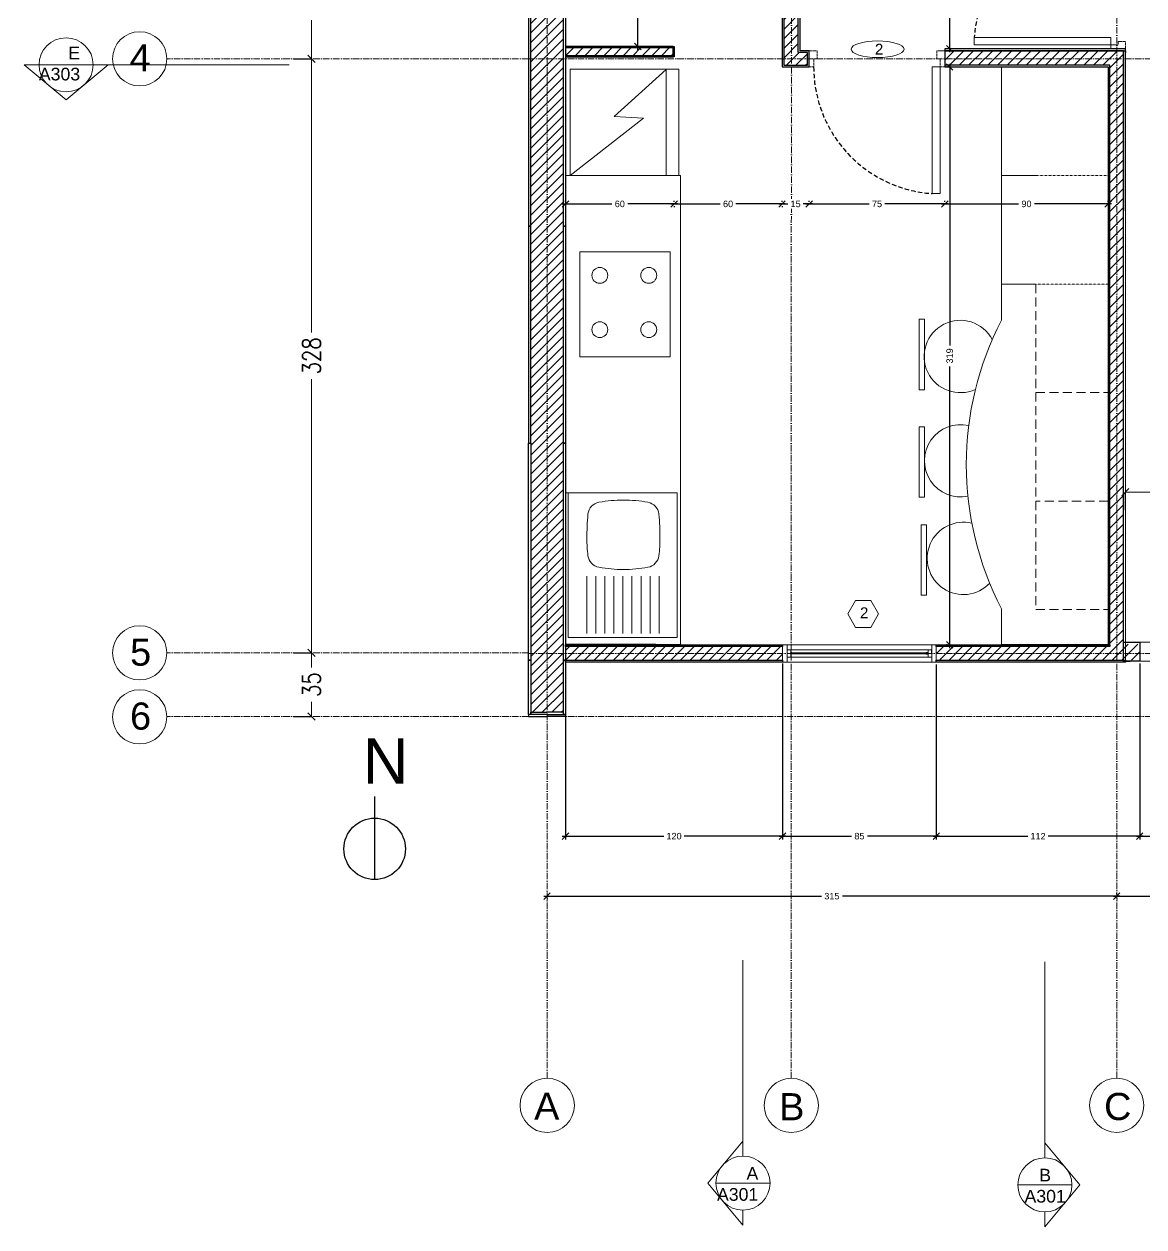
# Model space of a CAD drawing. Header units: centimetres. Extents: x -1332 to 7887, y -608 to 4152.
# Drawn here: x 2021 to 2640, y -602 to 63 of the extents above; entities that cross this region are included whole.
import ezdxf

# ---------------------------------------------------------------- set-up
doc = ezdxf.new("R2010")
doc.units = ezdxf.units.CM
doc.header["$MEASUREMENT"] = 0
for name, pattern in [('ACAD_ISO10W100', [18, 12, -3, 0, -3]), ('CENTER', [2, 1.25, -0.25, 0.25, -0.25]), ('HIDDEN', [0.375, 0.25, -0.125])]:
    doc.linetypes.add(name, pattern=pattern)
doc.layers.get('DEFPOINTS').update_dxf_attribs({"color": 210})
doc.layers.add('ARREDI', color=252, linetype='Continuous', lineweight=18)
doc.layers.add('NUMERAZIONE', color=30, linetype='Continuous', lineweight=5)
for name, color, linetype in [('INFISSI', 130, 'Continuous'), ('quote nuove', 253, 'Continuous'), ('STRUTTURA', 7, 'Continuous')]:
    doc.layers.add(name, color=color, linetype=linetype)
doc.styles.add('ARIAL', font='Arial.ttf')
doc.styles.add('E-ROMANS', font='romans.shx', dxfattribs={"width": 0.8})
doc.styles.get("Standard").update_dxf_attribs({"font": 'Arial.ttf'})
doc.dimstyles.new('Copia di 1', dxfattribs={"dimscale": 0.001, "dimtxt": 10000, "dimasz": 4000, "dimexe": 100, "dimexo": 10000, "dimgap": 0.1, "dimtad": 0, "dimtoh": 1, "dimdec": 0, "dimzin": 0, "dimdsep": 46, "dimtxsty": 'E-ROMANS', "dimblk": 'OBLIQUE', "dimcen": 1.2, "dimclrd": 256, "dimclre": 256, "dimclrt": 256, "dimadec": 0, "dimazin": 0, "dimtfac": 1, "dimtdec": 0, "dimtmove": 1, "dimatfit": 3, "dimldrblk": 'OPEN90', "dimfxl": 1, "dimtfill": 1, "dimtolj": 1, "dimtzin": 0, "dimlwd": 0, "dimarcsym": 0})
doc.dimstyles.new('TICK_36', dxfattribs={"dimtxt": 3.6, "dimasz": 3.6, "dimexe": 1.8, "dimexo": 1.2, "dimgap": 1.8, "dimtad": 0, "dimdec": 0, "dimzin": 0, "dimdsep": 46, "dimtxsty": 'ARIAL', "dimblk": 'OBLIQUE', "dimcen": 1.8, "dimdle": 1.8, "dimclrd": 256, "dimclrt": 256, "dimadec": 0, "dimazin": 0, "dimtfac": 1, "dimtdec": 0, "dimtmove": 1, "dimatfit": 3, "dimldrblk": 'OPEN90', "dimfxl": 1, "dimtfill": 1, "dimtolj": 1, "dimtzin": 0, "dimarcsym": 0})

# ---------------------------------------------------------------- blocks, each defined once
blk = doc.blocks.new('_Oblique')
at = {"color": 0, "linetype": 'ByBlock', "lineweight": -2}
blk.add_line((-0.5, -0.5), (0.5, 0.5), dxfattribs=at)
blk = doc.blocks.new('*D145')
at = {"layer": 'DEFPOINTS', "color": 0, "transparency": 16777216}
for p in [(2310.09, -419.46), (2625.04, -419.46), (2625.04, -419.46)]:
    blk.add_point(p, dxfattribs=at)
at = {"layer": 'quote nuove', "color": 0, "lineweight": -2, "transparency": 16777216}
for p, q in [((2625.04, -418.26), (2625.04, -417.66)), ((2310.09, -420.66), (2310.09, -421.26))]:
    blk.add_line(p, q, dxfattribs=at)
at = {"layer": 'quote nuove', "lineweight": -2, "transparency": 16777216}
for p, q in [((2308.29, -419.46), (2461.78, -419.46)), ((2626.84, -419.46), (2473.36, -419.46))]:
    blk.add_line(p, q, dxfattribs=at)
at = {"layer": 'quote nuove', "lineweight": -2, "transparency": 16777216, "xscale": 3.6, "yscale": 3.6, "zscale": 3.6, "rotation": 180}
blk.add_blockref('_Oblique', (2310.09, -419.46), dxfattribs=at)
at = {"layer": 'quote nuove', "lineweight": -2, "transparency": 16777216, "xscale": 3.6, "yscale": 3.6, "zscale": 3.6}
blk.add_blockref('_Oblique', (2625.04, -419.46), dxfattribs=at)
at = {"layer": 'quote nuove', "lineweight": 0, "transparency": 16777216, "insert": (2467.57, -419.46), "char_height": 3.6, "attachment_point": 5, "style": 'ARIAL', "bg_fill": 3, "box_fill_scale": 1.25, "bg_fill_color": 256, "bg_fill_true_color": 13158600, "bg_fill_transparency": 0}
blk.add_mtext('\\A1;315', dxfattribs=at)
blk = doc.blocks.new('_Open90')
at = {"color": 0, "linetype": 'ByBlock', "lineweight": -2}
for p, q in [((0, 0), (-1, 0)), ((-0.5, 0.5), (0, 0)), ((0, 0), (-0.5, -0.5))]:
    blk.add_line(p, q, dxfattribs=at)
blk = doc.blocks.new('*D146')
at = {"layer": 'DEFPOINTS', "color": 0, "transparency": 16777216}
for p in [(2625.04, -419.46), (2940.01, -419.46), (2940.01, -419.46)]:
    blk.add_point(p, dxfattribs=at)
at = {"layer": 'quote nuove', "color": 0, "lineweight": -2, "transparency": 16777216}
for p, q in [((2940.01, -418.26), (2940.01, -417.66)), ((2625.04, -420.66), (2625.04, -421.26))]:
    blk.add_line(p, q, dxfattribs=at)
at = {"layer": 'quote nuove', "lineweight": -2, "transparency": 16777216}
for p, q in [((2623.24, -419.46), (2776.74, -419.46)), ((2941.81, -419.46), (2788.32, -419.46))]:
    blk.add_line(p, q, dxfattribs=at)
at = {"layer": 'quote nuove', "lineweight": -2, "transparency": 16777216, "xscale": 3.6, "yscale": 3.6, "zscale": 3.6, "rotation": 180}
blk.add_blockref('_Oblique', (2625.04, -419.46), dxfattribs=at)
at = {"layer": 'quote nuove', "lineweight": -2, "transparency": 16777216, "xscale": 3.6, "yscale": 3.6, "zscale": 3.6}
blk.add_blockref('_Oblique', (2940.01, -419.46), dxfattribs=at)
at = {"layer": 'quote nuove', "lineweight": 0, "transparency": 16777216, "insert": (2782.53, -419.46), "char_height": 3.6, "attachment_point": 5, "style": 'ARIAL', "bg_fill": 3, "box_fill_scale": 1.25, "bg_fill_color": 256, "bg_fill_true_color": 13158600, "bg_fill_transparency": 0}
blk.add_mtext('\\A1;315', dxfattribs=at)
blk = doc.blocks.new('*D149')
at = {"layer": 'DEFPOINTS', "color": 0, "ltscale": 2, "transparency": 16777216}
for p in [(2179.89, 105.06), (2179.89, 43.51), (2179.89, 43.51)]:
    blk.add_point(p, dxfattribs=at)
at = {"layer": 'quote nuove', "lineweight": -2, "ltscale": 2, "transparency": 16777216}
for p, q in [((2169.89, 105.06), (2179.79, 105.06)), ((2169.89, 43.51), (2179.79, 43.51))]:
    blk.add_line(p, q, dxfattribs=at)
at = {"layer": 'quote nuove', "lineweight": 0, "ltscale": 2, "transparency": 16777216}
for p, q in [((2179.89, 105.06), (2179.89, 80.57)), ((2179.89, 43.51), (2179.89, 68))]:
    blk.add_line(p, q, dxfattribs=at)
at = {"layer": 'quote nuove', "lineweight": 0, "ltscale": 2, "transparency": 16777216, "xscale": 4, "yscale": 4, "zscale": 4}
for p, rotation in [((2179.89, 105.06), 90), ((2179.89, 43.51), 270)]:
    blk.add_blockref('_Oblique', p, dxfattribs=dict(at, rotation=rotation))
at = {"layer": 'quote nuove', "lineweight": 0, "ltscale": 2, "transparency": 16777216, "insert": (2179.89, 74.29), "char_height": 10, "attachment_point": 5, "rotation": 90, "style": 'E-ROMANS', "bg_fill": 3, "box_fill_scale": 1.25, "bg_fill_color": 256, "bg_fill_true_color": 13158600, "bg_fill_transparency": 0}
blk.add_mtext('\\A1;62', dxfattribs=at)
blk = doc.blocks.new('*D150')
at = {"layer": 'DEFPOINTS', "color": 0, "transparency": 16777216}
for p in [(2179.89, 43.51), (2179.88, -284.95), (2179.88, -284.95)]:
    blk.add_point(p, dxfattribs=at)
at = {"layer": 'quote nuove', "lineweight": -2, "transparency": 16777216}
for p, q in [((2169.89, 43.51), (2179.78, 43.51)), ((2169.88, -284.95), (2179.78, -284.95))]:
    blk.add_line(p, q, dxfattribs=at)
at = {"layer": 'quote nuove', "lineweight": 0, "transparency": 16777216}
for p, q in [((2179.88, 43.51), (2179.88, -110.43)), ((2179.88, -284.95), (2179.88, -131.01))]:
    blk.add_line(p, q, dxfattribs=at)
at = {"layer": 'quote nuove', "lineweight": 0, "transparency": 16777216, "xscale": 4, "yscale": 4, "zscale": 4}
for p, rotation in [((2179.88, 43.51), 90), ((2179.88, -284.95), 270)]:
    blk.add_blockref('_Oblique', p, dxfattribs=dict(at, rotation=rotation))
at = {"layer": 'quote nuove', "lineweight": 0, "transparency": 16777216, "insert": (2179.88, -120.72), "char_height": 10, "attachment_point": 5, "rotation": 90, "style": 'E-ROMANS', "bg_fill": 3, "box_fill_scale": 1.25, "bg_fill_color": 256, "bg_fill_true_color": 13158600, "bg_fill_transparency": 0}
blk.add_mtext('\\A1;328', dxfattribs=at)
blk = doc.blocks.new('*D151')
at = {"layer": 'DEFPOINTS', "color": 0, "transparency": 16777216}
for p in [(2179.89, -284.95), (2179.89, -320.09), (2179.89, -320.09)]:
    blk.add_point(p, dxfattribs=at)
at = {"layer": 'quote nuove', "lineweight": -2, "transparency": 16777216}
for p, q in [((2169.89, -284.95), (2179.79, -284.95)), ((2169.89, -320.09), (2179.79, -320.09))]:
    blk.add_line(p, q, dxfattribs=at)
at = {"layer": 'quote nuove', "lineweight": 0, "transparency": 16777216}
for p, q in [((2179.89, -284.95), (2179.89, -296.04)), ((2179.89, -320.09), (2179.89, -309))]:
    blk.add_line(p, q, dxfattribs=at)
at = {"layer": 'quote nuove', "lineweight": 0, "transparency": 16777216, "xscale": 4, "yscale": 4, "zscale": 4}
for p, rotation in [((2179.89, -284.95), 90), ((2179.89, -320.09), 270)]:
    blk.add_blockref('_Oblique', p, dxfattribs=dict(at, rotation=rotation))
at = {"layer": 'quote nuove', "lineweight": 0, "transparency": 16777216, "insert": (2179.89, -302.52), "char_height": 10, "attachment_point": 5, "rotation": 90, "style": 'E-ROMANS', "bg_fill": 3, "box_fill_scale": 1.25, "bg_fill_color": 256, "bg_fill_true_color": 13158600, "bg_fill_transparency": 0}
blk.add_mtext('\\A1;35', dxfattribs=at)
blk = doc.blocks.new('*D157')
at = {"layer": 'DEFPOINTS', "color": 0, "transparency": 16777216}
for p in [(2629.8, -196.05), (2929.8, -196.05), (2929.8, -196.05)]:
    blk.add_point(p, dxfattribs=at)
at = {"layer": 'quote nuove', "lineweight": -2, "transparency": 16777216}
for p, q in [((2929.8, -186.05), (2929.8, -195.95)), ((2629.8, -206.05), (2629.8, -196.15))]:
    blk.add_line(p, q, dxfattribs=at)
at = {"layer": 'quote nuove', "lineweight": 0, "transparency": 16777216}
for p, q in [((2629.8, -196.05), (2769.51, -196.05)), ((2929.8, -196.05), (2790.08, -196.05))]:
    blk.add_line(p, q, dxfattribs=at)
at = {"layer": 'quote nuove', "lineweight": 0, "transparency": 16777216, "xscale": 4, "yscale": 4, "zscale": 4, "rotation": 180}
blk.add_blockref('_Oblique', (2629.8, -196.05), dxfattribs=at)
at = {"layer": 'quote nuove', "lineweight": 0, "transparency": 16777216, "xscale": 4, "yscale": 4, "zscale": 4}
blk.add_blockref('_Oblique', (2929.8, -196.05), dxfattribs=at)
at = {"layer": 'quote nuove', "lineweight": 0, "transparency": 16777216, "insert": (2779.8, -196.05), "char_height": 10, "attachment_point": 5, "style": 'E-ROMANS', "bg_fill": 3, "box_fill_scale": 1.25, "bg_fill_color": 256, "bg_fill_true_color": 13158600, "bg_fill_transparency": 0}
blk.add_mtext('\\A1;300', dxfattribs=at)
blk = doc.blocks.new('*D121')
at = {"layer": 'DEFPOINTS', "color": 0, "transparency": 16777216}
for p in [(2440, -36.72), (2440, -36.72), (2455, -36.72)]:
    blk.add_point(p, dxfattribs=at)
at = {"layer": 'quote nuove', "lineweight": -2, "transparency": 16777216}
for p, q in [((2438.2, -36.72), (2443.27, -36.72)), ((2456.8, -36.72), (2451.72, -36.72))]:
    blk.add_line(p, q, dxfattribs=at)
at = {"layer": 'quote nuove', "color": 0, "lineweight": -2, "transparency": 16777216}
for p, q in [((2440, -35.52), (2440, -34.92)), ((2455, -35.52), (2455, -34.92))]:
    blk.add_line(p, q, dxfattribs=at)
at = {"layer": 'quote nuove', "lineweight": -2, "transparency": 16777216, "xscale": 3.6, "yscale": 3.6, "zscale": 3.6, "rotation": 180}
blk.add_blockref('_Oblique', (2440, -36.72), dxfattribs=at)
at = {"layer": 'quote nuove', "lineweight": -2, "transparency": 16777216, "xscale": 3.6, "yscale": 3.6, "zscale": 3.6}
blk.add_blockref('_Oblique', (2455, -36.72), dxfattribs=at)
at = {"layer": 'quote nuove', "lineweight": 0, "transparency": 16777216, "insert": (2447.5, -36.72), "char_height": 3.6, "attachment_point": 5, "style": 'ARIAL', "bg_fill": 3, "box_fill_scale": 1.25, "bg_fill_color": 256, "bg_fill_true_color": 13158600, "bg_fill_transparency": 0}
blk.add_mtext('\\A1;15', dxfattribs=at)
blk = doc.blocks.new('*D158')
at = {"layer": 'DEFPOINTS', "color": 0, "transparency": 16777216}
for p in [(2360.33, 100.31), (2360.33, 100.31), (2360.33, 50.31)]:
    blk.add_point(p, dxfattribs=at)
at = {"layer": 'quote nuove', "color": 0, "lineweight": -2, "transparency": 16777216}
for p, q in [((2359.13, 100.31), (2358.53, 100.31)), ((2359.13, 50.31), (2358.53, 50.31))]:
    blk.add_line(p, q, dxfattribs=at)
at = {"layer": 'quote nuove', "lineweight": -2, "transparency": 16777216}
for p, q in [((2360.33, 102.11), (2360.33, 79.69)), ((2360.33, 48.51), (2360.33, 70.94))]:
    blk.add_line(p, q, dxfattribs=at)
at = {"layer": 'quote nuove', "lineweight": -2, "transparency": 16777216, "xscale": 3.6, "yscale": 3.6, "zscale": 3.6}
for p, rotation in [((2360.33, 100.31), 90), ((2360.33, 50.31), 270)]:
    blk.add_blockref('_Oblique', p, dxfattribs=dict(at, rotation=rotation))
at = {"layer": 'quote nuove', "lineweight": 0, "transparency": 16777216, "insert": (2360.33, 75.31), "char_height": 3.6, "attachment_point": 5, "rotation": 90, "style": 'ARIAL', "bg_fill": 3, "box_fill_scale": 1.25, "bg_fill_color": 256, "bg_fill_true_color": 13158600, "bg_fill_transparency": 0}
blk.add_mtext('\\A1;50', dxfattribs=at)
blk = doc.blocks.new('*D162')
at = {"layer": 'DEFPOINTS', "color": 0, "transparency": 16777216}
for p in [(2532.68, 39.01), (2532.68, -280.49), (2532.68, -280.49)]:
    blk.add_point(p, dxfattribs=at)
at = {"layer": 'quote nuove', "lineweight": -2, "transparency": 16777216}
for p, q in [((2532.68, 40.81), (2532.68, -114.96)), ((2532.68, -282.29), (2532.68, -126.52))]:
    blk.add_line(p, q, dxfattribs=at)
at = {"layer": 'quote nuove', "color": 0, "lineweight": -2, "transparency": 16777216}
for p, q in [((2531.48, 39.01), (2530.88, 39.01)), ((2531.48, -280.49), (2530.88, -280.49))]:
    blk.add_line(p, q, dxfattribs=at)
at = {"layer": 'quote nuove', "lineweight": -2, "transparency": 16777216, "xscale": 3.6, "yscale": 3.6, "zscale": 3.6}
for p, rotation in [((2532.68, 39.01), 90), ((2532.68, -280.49), 270)]:
    blk.add_blockref('_Oblique', p, dxfattribs=dict(at, rotation=rotation))
at = {"layer": 'quote nuove', "lineweight": 0, "transparency": 16777216, "insert": (2532.68, -120.74), "char_height": 3.6, "attachment_point": 5, "rotation": 90, "style": 'ARIAL', "bg_fill": 3, "box_fill_scale": 1.25, "bg_fill_color": 256, "bg_fill_true_color": 13158600, "bg_fill_transparency": 0}
blk.add_mtext('\\A1;319', dxfattribs=at)
blk = doc.blocks.new('*D168')
at = {"layer": 'DEFPOINTS', "color": 0, "transparency": 16777216}
for p in [(2320.3, -290.09), (2440.3, -290.08), (2440.3, -386.28)]:
    blk.add_point(p, dxfattribs=at)
at = {"layer": 'quote nuove', "color": 0, "lineweight": -2, "transparency": 16777216}
for p, q in [((2320.3, -291.29), (2320.3, -388.08)), ((2440.3, -291.28), (2440.3, -388.08))]:
    blk.add_line(p, q, dxfattribs=at)
at = {"layer": 'quote nuove', "lineweight": -2, "transparency": 16777216}
for p, q in [((2318.5, -386.28), (2374.69, -386.28)), ((2442.1, -386.28), (2385.9, -386.28))]:
    blk.add_line(p, q, dxfattribs=at)
at = {"layer": 'quote nuove', "lineweight": -2, "transparency": 16777216, "xscale": 3.6, "yscale": 3.6, "zscale": 3.6, "rotation": 180}
blk.add_blockref('_Oblique', (2320.3, -386.28), dxfattribs=at)
at = {"layer": 'quote nuove', "lineweight": -2, "transparency": 16777216, "xscale": 3.6, "yscale": 3.6, "zscale": 3.6}
blk.add_blockref('_Oblique', (2440.3, -386.28), dxfattribs=at)
at = {"layer": 'quote nuove', "lineweight": 0, "transparency": 16777216, "insert": (2380.3, -386.28), "char_height": 3.6, "attachment_point": 5, "style": 'ARIAL', "bg_fill": 3, "box_fill_scale": 1.25, "bg_fill_color": 256, "bg_fill_true_color": 13158600, "bg_fill_transparency": 0}
blk.add_mtext('\\A1;120', dxfattribs=at)
blk = doc.blocks.new('*D169')
at = {"layer": 'DEFPOINTS', "color": 0, "transparency": 16777216}
for p in [(2440.3, -289.54), (2525.3, -290.09), (2525.3, -386.28)]:
    blk.add_point(p, dxfattribs=at)
at = {"layer": 'quote nuove', "color": 0, "lineweight": -2, "transparency": 16777216}
for p, q in [((2440.3, -290.74), (2440.3, -388.08)), ((2525.3, -291.29), (2525.3, -388.08))]:
    blk.add_line(p, q, dxfattribs=at)
at = {"layer": 'quote nuove', "lineweight": -2, "transparency": 16777216}
for p, q in [((2438.5, -386.28), (2478.4, -386.28)), ((2527.1, -386.28), (2487.19, -386.28))]:
    blk.add_line(p, q, dxfattribs=at)
at = {"layer": 'quote nuove', "lineweight": -2, "transparency": 16777216, "xscale": 3.6, "yscale": 3.6, "zscale": 3.6, "rotation": 180}
blk.add_blockref('_Oblique', (2440.3, -386.28), dxfattribs=at)
at = {"layer": 'quote nuove', "lineweight": -2, "transparency": 16777216, "xscale": 3.6, "yscale": 3.6, "zscale": 3.6}
blk.add_blockref('_Oblique', (2525.3, -386.28), dxfattribs=at)
at = {"layer": 'quote nuove', "lineweight": 0, "transparency": 16777216, "insert": (2482.8, -386.28), "char_height": 3.6, "attachment_point": 5, "style": 'ARIAL', "bg_fill": 3, "box_fill_scale": 1.25, "bg_fill_color": 256, "bg_fill_true_color": 13158600, "bg_fill_transparency": 0}
blk.add_mtext('\\A1;85', dxfattribs=at)
blk = doc.blocks.new('*D123')
at = {"layer": 'DEFPOINTS', "color": 0, "transparency": 16777216}
for p in [(2525.3, -290.09), (2637.76, -289.54), (2637.76, -386.28)]:
    blk.add_point(p, dxfattribs=at)
at = {"layer": 'quote nuove', "color": 0, "lineweight": -2, "transparency": 16777216}
for p, q in [((2525.3, -291.29), (2525.3, -388.08)), ((2637.76, -290.74), (2637.76, -388.08))]:
    blk.add_line(p, q, dxfattribs=at)
at = {"layer": 'quote nuove', "lineweight": -2, "transparency": 16777216}
for p, q in [((2523.5, -386.28), (2575.94, -386.28)), ((2639.56, -386.28), (2587.12, -386.28))]:
    blk.add_line(p, q, dxfattribs=at)
at = {"layer": 'quote nuove', "lineweight": -2, "transparency": 16777216, "xscale": 3.6, "yscale": 3.6, "zscale": 3.6, "rotation": 180}
blk.add_blockref('_Oblique', (2525.3, -386.28), dxfattribs=at)
at = {"layer": 'quote nuove', "lineweight": -2, "transparency": 16777216, "xscale": 3.6, "yscale": 3.6, "zscale": 3.6}
blk.add_blockref('_Oblique', (2637.76, -386.28), dxfattribs=at)
at = {"layer": 'quote nuove', "lineweight": 0, "transparency": 16777216, "insert": (2581.53, -386.28), "char_height": 3.6, "attachment_point": 5, "style": 'ARIAL', "bg_fill": 3, "box_fill_scale": 1.25, "bg_fill_color": 256, "bg_fill_true_color": 13158600, "bg_fill_transparency": 0}
blk.add_mtext('\\A1;112', dxfattribs=at)
blk = doc.blocks.new('*D171')
at = {"layer": 'DEFPOINTS', "color": 0, "transparency": 16777216}
for p in [(2637.76, -289.54), (2722.76, -289.53), (2722.76, -386.29)]:
    blk.add_point(p, dxfattribs=at)
at = {"layer": 'quote nuove', "color": 0, "lineweight": -2, "transparency": 16777216}
for p, q in [((2637.76, -290.74), (2637.76, -388.09)), ((2722.76, -290.73), (2722.76, -388.09))]:
    blk.add_line(p, q, dxfattribs=at)
at = {"layer": 'quote nuove', "lineweight": -2, "transparency": 16777216}
for p, q in [((2635.96, -386.29), (2675.87, -386.29)), ((2724.56, -386.29), (2684.66, -386.29))]:
    blk.add_line(p, q, dxfattribs=at)
at = {"layer": 'quote nuove', "lineweight": -2, "transparency": 16777216, "xscale": 3.6, "yscale": 3.6, "zscale": 3.6, "rotation": 180}
blk.add_blockref('_Oblique', (2637.76, -386.29), dxfattribs=at)
at = {"layer": 'quote nuove', "lineweight": -2, "transparency": 16777216, "xscale": 3.6, "yscale": 3.6, "zscale": 3.6}
blk.add_blockref('_Oblique', (2722.76, -386.29), dxfattribs=at)
at = {"layer": 'quote nuove', "lineweight": 0, "transparency": 16777216, "insert": (2680.26, -386.29), "char_height": 3.6, "attachment_point": 5, "style": 'ARIAL', "bg_fill": 3, "box_fill_scale": 1.25, "bg_fill_color": 256, "bg_fill_true_color": 13158600, "bg_fill_transparency": 0}
blk.add_mtext('\\A1;85', dxfattribs=at)
blk = doc.blocks.new('*D134')
at = {"layer": 'DEFPOINTS', "color": 0, "transparency": 16777216}
for p in [(2455, -36.72), (2530, -36.72), (2530, -36.72)]:
    blk.add_point(p, dxfattribs=at)
at = {"layer": 'quote nuove', "lineweight": -2, "transparency": 16777216}
for p, q in [((2453.2, -36.72), (2488.12, -36.72)), ((2531.8, -36.72), (2496.87, -36.72))]:
    blk.add_line(p, q, dxfattribs=at)
at = {"layer": 'quote nuove', "color": 0, "lineweight": -2, "transparency": 16777216}
for p, q in [((2455, -35.52), (2455, -34.92)), ((2530, -35.52), (2530, -34.92))]:
    blk.add_line(p, q, dxfattribs=at)
at = {"layer": 'quote nuove', "lineweight": -2, "transparency": 16777216, "xscale": 3.6, "yscale": 3.6, "zscale": 3.6, "rotation": 180}
blk.add_blockref('_Oblique', (2455, -36.72), dxfattribs=at)
at = {"layer": 'quote nuove', "lineweight": -2, "transparency": 16777216, "xscale": 3.6, "yscale": 3.6, "zscale": 3.6}
blk.add_blockref('_Oblique', (2530, -36.72), dxfattribs=at)
at = {"layer": 'quote nuove', "lineweight": 0, "transparency": 16777216, "insert": (2492.5, -36.72), "char_height": 3.6, "attachment_point": 5, "style": 'ARIAL', "bg_fill": 3, "box_fill_scale": 1.25, "bg_fill_color": 256, "bg_fill_true_color": 13158600, "bg_fill_transparency": 0}
blk.add_mtext('\\A1;75', dxfattribs=at)
blk = doc.blocks.new('*D135')
at = {"layer": 'DEFPOINTS', "color": 0, "transparency": 16777216}
for p in [(2530, -36.72), (2620.3, -36.72), (2620.3, -36.72)]:
    blk.add_point(p, dxfattribs=at)
at = {"layer": 'quote nuove', "lineweight": -2, "transparency": 16777216}
for p, q in [((2528.2, -36.72), (2570.77, -36.72)), ((2622.1, -36.72), (2579.52, -36.72))]:
    blk.add_line(p, q, dxfattribs=at)
at = {"layer": 'quote nuove', "color": 0, "lineweight": -2, "transparency": 16777216}
for p, q in [((2530, -35.52), (2530, -34.92)), ((2620.3, -35.52), (2620.3, -34.92))]:
    blk.add_line(p, q, dxfattribs=at)
at = {"layer": 'quote nuove', "lineweight": -2, "transparency": 16777216, "xscale": 3.6, "yscale": 3.6, "zscale": 3.6, "rotation": 180}
blk.add_blockref('_Oblique', (2530, -36.72), dxfattribs=at)
at = {"layer": 'quote nuove', "lineweight": -2, "transparency": 16777216, "xscale": 3.6, "yscale": 3.6, "zscale": 3.6}
blk.add_blockref('_Oblique', (2620.3, -36.72), dxfattribs=at)
at = {"layer": 'quote nuove', "lineweight": 0, "transparency": 16777216, "insert": (2575.15, -36.72), "char_height": 3.6, "attachment_point": 5, "style": 'ARIAL', "bg_fill": 3, "box_fill_scale": 1.25, "bg_fill_color": 256, "bg_fill_true_color": 13158600, "bg_fill_transparency": 0}
blk.add_mtext('\\A1;90', dxfattribs=at)
blk = doc.blocks.new('*D136')
at = {"layer": 'DEFPOINTS', "color": 0, "transparency": 16777216}
for p in [(2380.35, -36.72), (2380.35, -36.72), (2440, -36.72)]:
    blk.add_point(p, dxfattribs=at)
at = {"layer": 'quote nuove', "lineweight": -2, "transparency": 16777216}
for p, q in [((2378.55, -36.72), (2405.79, -36.72)), ((2441.8, -36.72), (2414.55, -36.72))]:
    blk.add_line(p, q, dxfattribs=at)
at = {"layer": 'quote nuove', "color": 0, "lineweight": -2, "transparency": 16777216}
for p, q in [((2380.35, -35.52), (2380.35, -34.92)), ((2440, -37.92), (2440, -38.52))]:
    blk.add_line(p, q, dxfattribs=at)
at = {"layer": 'quote nuove', "lineweight": -2, "transparency": 16777216, "xscale": 3.6, "yscale": 3.6, "zscale": 3.6, "rotation": 180}
blk.add_blockref('_Oblique', (2380.35, -36.72), dxfattribs=at)
at = {"layer": 'quote nuove', "lineweight": -2, "transparency": 16777216, "xscale": 3.6, "yscale": 3.6, "zscale": 3.6}
blk.add_blockref('_Oblique', (2440, -36.72), dxfattribs=at)
at = {"layer": 'quote nuove', "lineweight": 0, "transparency": 16777216, "insert": (2410.17, -36.72), "char_height": 3.6, "attachment_point": 5, "style": 'ARIAL', "bg_fill": 3, "box_fill_scale": 1.25, "bg_fill_color": 256, "bg_fill_true_color": 13158600, "bg_fill_transparency": 0}
blk.add_mtext('\\A1;60', dxfattribs=at)
blk = doc.blocks.new('*D137')
at = {"layer": 'DEFPOINTS', "color": 0, "transparency": 16777216}
for p in [(2320.3, -36.72), (2320.3, -36.72), (2380.35, -36.72)]:
    blk.add_point(p, dxfattribs=at)
at = {"layer": 'quote nuove', "lineweight": -2, "transparency": 16777216}
for p, q in [((2318.5, -36.72), (2345.94, -36.72)), ((2382.15, -36.72), (2354.7, -36.72))]:
    blk.add_line(p, q, dxfattribs=at)
at = {"layer": 'quote nuove', "color": 0, "lineweight": -2, "transparency": 16777216}
for p, q in [((2320.3, -35.52), (2320.3, -34.92)), ((2380.35, -37.92), (2380.35, -38.52))]:
    blk.add_line(p, q, dxfattribs=at)
at = {"layer": 'quote nuove', "lineweight": -2, "transparency": 16777216, "xscale": 3.6, "yscale": 3.6, "zscale": 3.6, "rotation": 180}
blk.add_blockref('_Oblique', (2320.3, -36.72), dxfattribs=at)
at = {"layer": 'quote nuove', "lineweight": -2, "transparency": 16777216, "xscale": 3.6, "yscale": 3.6, "zscale": 3.6}
blk.add_blockref('_Oblique', (2380.35, -36.72), dxfattribs=at)
at = {"layer": 'quote nuove', "lineweight": 0, "transparency": 16777216, "insert": (2350.32, -36.72), "char_height": 3.6, "attachment_point": 5, "style": 'ARIAL', "bg_fill": 3, "box_fill_scale": 1.25, "bg_fill_color": 256, "bg_fill_true_color": 13158600, "bg_fill_transparency": 0}
blk.add_mtext('\\A1;60', dxfattribs=at)
blk = doc.blocks.new('*D393')
at = {"layer": 'ARREDI', "color": 0, "lineweight": -2, "transparency": 16777216}
for p, q in [((2553.23, 129.01), (2530.88, 129.01)), ((2616.52, 49.01), (2530.88, 49.01))]:
    blk.add_line(p, q, dxfattribs=at)
at = {"layer": 'ARREDI', "lineweight": -2, "transparency": 16777216}
for p, q in [((2532.68, 130.81), (2532.68, 93.39)), ((2532.68, 47.21), (2532.68, 84.64))]:
    blk.add_line(p, q, dxfattribs=at)
at = {"layer": 'DEFPOINTS', "color": 0, "transparency": 16777216}
for p in [(2554.43, 129.01), (2532.68, 49.01), (2617.72, 49.01)]:
    blk.add_point(p, dxfattribs=at)
at = {"layer": 'ARREDI', "lineweight": -2, "transparency": 16777216, "xscale": 3.6, "yscale": 3.6, "zscale": 3.6}
for p, rotation in [((2532.68, 129.01), 90), ((2532.68, 49.01), 270)]:
    blk.add_blockref('_Oblique', p, dxfattribs=dict(at, rotation=rotation))
at = {"layer": 'ARREDI', "transparency": 16777216, "insert": (2532.68, 89.01), "char_height": 3.6, "attachment_point": 5, "rotation": 90, "style": 'ARIAL', "bg_fill": 3, "box_fill_scale": 1.25, "bg_fill_color": 256, "bg_fill_true_color": 13158600, "bg_fill_transparency": 0}
blk.add_mtext('\\A1;80', dxfattribs=at)

msp = doc.modelspace()

# ---------------------------------------------------------------- hatches: boundary and pattern name
at = {"layer": 'ARREDI'}
h = msp.add_hatch(dxfattribs=at)
h.set_pattern_fill('ANSI31', color=0, scale=30)
h.paths.add_polyline_path([(2379.75, 45.21), (2379.75, 49.71), (2320.3, 49.71), (2320.3, 45.21)])
h.paths.add_polyline_path([(2628.8, -285.24), (2628.8, -288.96), (2637.76, -288.96), (2637.76, -285.24)])
h.paths.add_polyline_path([(2637.76, -285.24), (2637.76, -280.18), (2628.8, -280.18), (2628.8, -285.24)])
at = {"layer": 'STRUTTURA'}
h = msp.add_hatch(dxfattribs=at)
h.set_pattern_fill('ANSI31', color=0, scale=30)
h.paths.add_polyline_path([(2319.1, 429.82), (2301.09, 429.82), (2301.09, -317.79), (2319.1, -317.79)])
h = msp.add_hatch(dxfattribs=at)
h.set_pattern_fill('ANSI31', color=256, scale=30)
h.paths.add_polyline_path([(2394, 408.71), (2320.3, 408.71), (2320.3, 401.21), (2394, 401.21)])
h.paths.add_polyline_path([(2449, 408.71), (2440.3, 408.71), (2436.5, 408.71), (2436.5, 401.21), (2440.3, 401.21), (2441.5, 401.21), (2441.5, 320.01), (2442.77, 320.01), (2442.77, 369.41), (2447.74, 369.41), (2447.74, 320.01), (2449, 320.01)])
h.paths.add_polyline_path([(2449, 245.01), (2441.5, 245.01), (2441.5, 108.81), (2440.07, 108.81), (2320.3, 108.81), (2320.3, 101.31), (2441, 101.31), (2441, 40.01), (2454, 40.01), (2454, 47.01), (2449, 47.01), (2449, 100.31)])
h.paths.add_polyline_path([(2628.8, 48.01), (2530, 48.01), (2530, 40.01), (2621.3, 40.01), (2621.3, 39.01), (2621.3, 37.98), (2628.8, 37.98)])
h.paths.add_polyline_path([(2628.8, 37.98), (2621.3, 37.98), (2621.3, -281.49), (2525.29, -281.49), (2525.3, -288.99), (2628.8, -288.99), (2628.8, -29.12)])
h.paths.add_polyline_path([(2440.3, -281.49), (2320.3, -281.49), (2320.3, -288.99), (2440.3, -288.99)])
h.paths.add_polyline_path([(2929.8, -280.44), (2922.8, -280.44), (2922.8, -289.04), (2929.8, -289.04)])

# ---------------------------------------------------------------- linework, layer by layer
at = {"layer": 'ARREDI'}
for p, q in [((2320.3, 42.93), (2320.3, -20.27)), ((2382.89, 37.86), (2322.89, 37.86)), ((2322.89, 37.86), (2322.89, -20.93)), ((2347.11, 11.57), (2375.95, 37.65)), ((2375.95, -20.93), (2375.95, 37.65)), ((2382.89, -20.93), (2382.89, 37.86)), ((2322.89, -20.93), (2363.34, 10.77)), ((2363.34, 10.77), (2347.11, 11.57)), ((2320.3, -20.93), (2380.3, -20.93)), ((2383.8, -20.93), (2378.61, -20.93)), ((2383.8, -280.37), (2383.8, -20.93)), ((2580.3, -20.99), (2561.3, -20.99)), ((2629.8, -289.54), (2629.8, -29.12)), ((2378.14, -63.23), (2328.14, -63.23)), ((2580.3, -80.99), (2561.3, -80.99)), ((2561.3, -80.99), (2561.3, -100.99)), ((2380.63, -196.45), (2320.63, -196.45)), ((2332.05, -274.16), (2332.05, -242.56)), ((2337.05, -274.16), (2337.05, -242.56)), ((2342.05, -274.16), (2342.05, -242.56)), ((2347.05, -274.16), (2347.05, -242.56)), ((2352.05, -274.16), (2352.05, -242.56)), ((2357.05, -274.16), (2357.05, -242.56)), ((2362.05, -274.16), (2362.05, -242.56)), ((2367.05, -274.16), (2367.05, -242.56)), ((2372.05, -274.16), (2372.05, -242.56)), ((2561.3, -260.49), (2561.3, -280.49)), ((2327.32, -276.45), (2377.32, -276.46)), ((2320.3, -280.37), (2383.8, -280.37))]:
    msp.add_line(p, q, dxfattribs=at)
at = {"layer": 'ARREDI', "linetype": 'HIDDEN', "ltscale": 0.1}
for p, q in [((2580.3, -20.99), (2620.3, -20.99)), ((2620.3, -80.99), (2580.3, -80.99))]:
    msp.add_line(p, q, dxfattribs=at)
at = {"layer": 'ARREDI', "linetype": 'HIDDEN', "ltscale": 20}
for p, q in [((2580.3, -80.99), (2580.3, -260.99)), ((2580.3, -140.99), (2620.3, -140.99)), ((2620.3, -200.99), (2580.3, -200.99)), ((2580.3, -260.99), (2620.3, -260.99))]:
    msp.add_line(p, q, dxfattribs=at)
at = {"layer": 'ARREDI', "ltscale": 5}
msp.add_line((2327.32, -196.45), (2377.32, -196.45), dxfattribs=at)
at = {"layer": 'ARREDI'}
for points in [[(2378.14, -63.23), (2378.14, -121.23), (2328.14, -121.23), (2328.14, -63.23)], [(2515.79, -100.5), (2518.74, -100.5), (2518.74, -139.45), (2515.79, -139.45)], [(2515.78, -159.91), (2518.73, -159.91), (2518.73, -198.86), (2515.78, -198.86)], [(2321.68, -196.45), (2382.07, -196.45), (2382.07, -276.45), (2321.68, -276.45)], [(2517.01, -214.1), (2519.95, -214.1), (2519.95, -253.06), (2517.01, -253.06)]]:
    msp.add_lwpolyline(points, close=True, dxfattribs=at)
for centre in [(2339.28, -76.23), (2366.32, -76.23), (2339.28, -106.23), (2366.32, -106.23)]:
    msp.add_circle(centre, 4.38, dxfattribs=at)
for centre, radius, start, end in [((2538.56, -121.06), 20, 27.99118, 294.70061), ((2715.33, -180.74), 173.46, 152.62844, 207.37156), ((2538.75, -178.71), 20, 77.10948, 281.57251), ((2540.25, -232.7), 20, 76.40706, 316.65618)]:
    msp.add_arc(centre, radius, start, end, dxfattribs=at)
at = {"layer": 'ARREDI', "ltscale": 5}
for centre, radius, start, end in [((2340.16, -209.06), 7.5, 100.38124, 172.77), ((2340.16, -209.06), 7.5, 100.38124, 172.77), ((2352.32, -275.45), 75, 90, 100.38124), ((2352.32, -275.45), 75, 90, 100.38124), ((2352.32, -275.45), 75, 79.61876, 90), ((2352.32, -275.45), 75, 79.61876, 90), ((2364.49, -209.06), 7.5, 7.23, 79.61876), ((2364.49, -209.06), 7.5, 7.23, 79.61876), ((2488.31, -221.75), 156.19, 174.99166, 180.0013), ((2488.31, -221.75), 156.19, 174.99166, 180.0013), ((2216.33, -221.75), 156.19, 359.9987, 5.00834), ((2216.33, -221.75), 156.19, 359.9987, 5.00834), ((2407.12, -221.75), 75, 180, 187.23), ((2407.12, -221.75), 75, 180, 187.23), ((2297.52, -221.75), 75, 352.77, 0), ((2297.52, -221.75), 75, 352.77, 0), ((2340.16, -230.25), 7.5, 187.23, 259.61876), ((2340.16, -230.25), 7.5, 187.23, 259.61876), ((2364.49, -230.25), 7.5, 280.38124, 352.77), ((2364.49, -230.25), 7.5, 280.38124, 352.77), ((2352.32, -163.85), 75, 259.61876, 270), ((2352.32, -163.85), 75, 259.61876, 270), ((2352.32, -163.85), 75, 270, 280.38124), ((2352.32, -163.85), 75, 270, 280.38124)]:
    msp.add_arc(centre, radius, start, end, dxfattribs=at)
at = {"layer": 'INFISSI', "color": 4, "linetype": 'Continuous', "lineweight": 0}
for p, q in [((2839.8, -279.04), (2629.8, -279.04)), ((2839.8, -289.54), (2629.8, -289.54))]:
    msp.add_line(p, q, dxfattribs=at)
at = {"layer": 'INFISSI', "color": 4, "lineweight": 0}
for p, q in [((2722.76, -279.04), (2637.76, -279.04)), ((2440.3, -280.49), (2525.3, -280.49)), ((2442.8, -283.24), (2444.8, -283.24)), ((2444.8, -283.24), (2520.8, -283.24)), ((2444.8, -284.99), (2520.8, -284.99)), ((2520.8, -285.49), (2444.8, -285.49)), ((2522.8, -283.24), (2520.8, -283.24)), ((2440.3, -290.09), (2525.3, -290.09))]:
    msp.add_line(p, q, dxfattribs=at)
at = {"layer": 'INFISSI'}
for p, q in [((2444.8, -285.49), (2444.8, -284.99)), ((2520.8, -284.99), (2519.61, -284.99)), ((2519.61, -285.49), (2520.8, -285.49)), ((2520.8, -285.24), (2520.8, -284.99)), ((2522.8, -285.24), (2522.8, -283.24))]:
    msp.add_line(p, q, dxfattribs=at)
at = {"layer": 'INFISSI', "color": 4, "linetype": 'Continuous', "lineweight": 0}
for points in [[(2546.24, 55.23), (2621.8, 55.23), (2621.8, 51.23), (2546.24, 51.23), (2546.24, 55.23)], [(2523, -30.99), (2523, 39.01), (2527.5, 39.01), (2527.5, -30.99), (2523, -30.99)]]:
    msp.add_lwpolyline(points, dxfattribs=at)
at = {"layer": 'INFISSI', "color": 4, "linetype": 'CENTER', "lineweight": 0}
for points in [[(2457.5, 39.01), (2455, 39.01), (2455, 48.01), (2459.5, 48.01), (2459.5, 43.51), (2457.5, 43.51), (2457.5, 39.01)], [(2527.5, 39.01), (2530, 39.01), (2530, 48.01), (2525.5, 48.01), (2525.5, 43.51), (2527.5, 43.51), (2527.5, 39.01)], [(2621.8, 51.23), (2621.8, 49.01), (2629.8, 49.01), (2629.8, 53.01), (2625.8, 53.01), (2625.8, 51.23), (2621.8, 51.23)]]:
    msp.add_lwpolyline(points, dxfattribs=at)
at = {"layer": 'INFISSI', "color": 4, "lineweight": 0}
for points in [[(2440.3, -280.49), (2442.8, -280.49), (2442.8, -290.09), (2440.3, -290.09)], [(2522.79, -280.49), (2525.29, -280.49), (2525.3, -290.09), (2522.8, -290.09)]]:
    msp.add_lwpolyline(points, close=True, dxfattribs=at)
at = {"layer": 'INFISSI', "color": 4, "linetype": 'HIDDEN', "lineweight": -2, "ltscale": 10}
for centre, radius, start, end in [((2623.54, 49.28), 77.53, 91.28964, 175.59535), ((2527.76, 39.12), 70.27, 180.08643, 266.10934)]:
    msp.add_arc(centre, radius, start, end, dxfattribs=at)
at = {"layer": 'NUMERAZIONE', "lineweight": 0}
for p, q in [((2044.19, 20.8), (2020.95, 40.19)), ((2067.43, 40.19), (2020.95, 40.19)), ((2044.19, 20.8), (2067.43, 40.19)), ((2418.41, -554.85), (2418.41, -454.85)), ((2585.3, -555.84), (2585.3, -455.84)), ((2399.02, -578.09), (2418.41, -554.85)), ((2418.41, -563.15), (2418.41, -554.86)), ((2604.69, -579.08), (2585.3, -555.84)), ((2585.3, -564.13), (2585.3, -555.84)), ((2399.02, -578.09), (2418.41, -601.33)), ((2403.46, -578.09), (2433.36, -578.09)), ((2600.25, -579.08), (2570.34, -579.08)), ((2604.69, -579.08), (2585.3, -602.32)), ((2418.41, -601.33), (2418.41, -593.04)), ((2585.3, -602.32), (2585.3, -594.04))]:
    msp.add_line(p, q, dxfattribs=at)
at = {"layer": 'NUMERAZIONE'}
msp.add_lwpolyline([(2493.4, -263.42), (2489.13, -256.01), (2480.58, -256.01), (2476.3, -263.42), (2480.58, -270.82), (2489.13, -270.82)], close=True, dxfattribs=at)
at = {"layer": 'NUMERAZIONE', "lineweight": 0}
for centre in [(2044.19, 40.19), (2418.41, -578.09), (2585.3, -579.08)]:
    msp.add_circle(centre, 14.95, dxfattribs=at)
at = {"layer": 'NUMERAZIONE'}
msp.add_ellipse((2492.83, 48.82), major_axis=(14.61, 0), ratio=0.314087, dxfattribs=at)
at = {"layer": 'quote nuove', "color": 253, "linetype": 'ACAD_ISO10W100', "lineweight": 0, "ltscale": 0.3}
for p, q in [((2310.09, -520.09), (2310.09, 632.12)), ((2445.14, -520.09), (2445.15, 632.12)), ((2625.04, -520.04), (2625.05, 632.12)), ((2299.89, 43.51), (2099.89, 43.51)), ((3150.2, 43.51), (2299.89, 43.51)), ((2299.89, -284.95), (2099.89, -284.95)), ((3150.2, -285.24), (2299.89, -285.24)), ((2299.89, -320.09), (2099.89, -320.09)), ((3150.2, -320.09), (2299.89, -320.09))]:
    msp.add_line(p, q, dxfattribs=at)
at = {"layer": 'quote nuove', "color": 253, "lineweight": 0}
for centre in [(2084.89, 43.51), (2084.89, -284.92), (2084.89, -320.3), (2310.18, -535.09), (2445.14, -535.09), (2625.04, -535.04)]:
    msp.add_circle(centre, 15, dxfattribs=at)
at = {"layer": 'STRUTTURA'}
for p, q in [((2530, 49.01), (2530, 48.01)), ((2530, 48.01), (2629.8, 48.01)), ((2629.8, 48.01), (2629.8, 47.01)), ((2621.3, 40.01), (2530, 40.01)), ((2621.3, 39.01), (2621.3, 40.01)), ((2320.3, 39.61), (2320.3, -20.39)), ((2621.3, -281.49), (2621.3, 39.01)), ((2620.3, -20.99), (2620.3, -80.99)), ((2628.8, -289.54), (2628.8, -29.12)), ((2620.3, -140.99), (2620.3, -200.99)), ((2621.3, -280.49), (2561.3, -280.49)), ((2214.78, -364.26), (2214.78, -410.29))]:
    msp.add_line(p, q, dxfattribs=at)
at = {"layer": 'STRUTTURA', "lineweight": -2}
for p, q in [((2629.8, -279.04), (2632.43, -279.04)), ((2629.8, -289.54), (2632.43, -289.54))]:
    msp.add_line(p, q, dxfattribs=at)
at = {"layer": 'STRUTTURA', "ltscale": 5}
for p, q in [((2370.29, -280.49), (2320.29, -280.49)), ((2370.3, -280.37), (2320.3, -280.37))]:
    msp.add_line(p, q, dxfattribs=at)
at = {"layer": 'STRUTTURA', "color": 6, "lineweight": 0}
msp.add_line((2320.3, -280.37), (2357.15, -280.49), dxfattribs=at)
at = {"layer": 'STRUTTURA'}
for points in [[(2440, 101.31), (2440, 39.01), (2455, 39.01), (2455, 48.01), (2450, 48.01), (2450, 100.31)], [(2441, 101.31), (2441, 40.01), (2454, 40.01), (2454, 47.01), (2449, 47.01), (2449, 100.31)], [(2320.3, 49.71), (2379.75, 49.71), (2379.75, 50.31), (2320.3, 50.31)], [(2629.8, -40.49), (2629.8, 49.01), (2530, 49.01)], [(2628.8, -40.49), (2628.8, 48.01), (2530, 48.01)], [(2320.3, 44.61), (2379.75, 44.61), (2379.75, 45.21), (2320.3, 45.21)], [(2310.09, -318.99), (2299.89, -318.99), (2299.89, -320.09), (2310.09, -320.09)], [(2310.09, -318.99), (2301.09, -318.99), (2301.09, -317.79), (2310.09, -317.79)], [(2310.09, -318.99), (2320.3, -318.99), (2320.3, -320.09), (2310.09, -320.09)], [(2310.1, -318.99), (2319.1, -318.99), (2319.1, -317.79), (2310.1, -317.79)]]:
    msp.add_lwpolyline(points, dxfattribs=at)
for points in [[(2301.09, -48.99), (2301.09, 71.01), (2299.89, 71.01), (2299.89, -48.99)], [(2319.1, -48.99), (2319.1, 71.01), (2320.3, 71.01), (2320.3, -48.99)], [(2379.75, 44.61), (2379.75, 50.31), (2380.35, 50.31), (2380.35, 44.61)], [(2301.09, -168.99), (2301.09, -48.99), (2299.89, -48.99), (2299.89, -168.99)], [(2319.1, -168.99), (2319.1, -48.99), (2320.3, -48.99), (2320.3, -168.99)], [(2299.89, -288.99), (2299.89, -168.99), (2301.09, -168.99), (2301.09, -288.99)], [(2319.1, -288.99), (2319.1, -168.99), (2320.3, -168.99), (2320.3, -288.99)], [(2320.3, -280.49), (2440.3, -280.49), (2440.3, -281.49), (2320.3, -281.49)], [(2525.3, -280.49), (2621.3, -280.49), (2621.3, -281.49), (2525.3, -281.49)], [(2299.89, -318.99), (2299.89, -288.99), (2301.09, -288.99), (2301.09, -318.99)], [(2319.1, -318.99), (2319.1, -288.99), (2320.3, -288.99), (2320.3, -318.99)], [(2440.3, -288.99), (2440.3, -290.09), (2320.3, -290.09), (2320.3, -288.99)], [(2629.8, -288.99), (2629.8, -290.09), (2525.3, -290.09), (2525.3, -288.99)]]:
    msp.add_lwpolyline(points, close=True, dxfattribs=at)
at = {"layer": 'STRUTTURA', "linetype": 'ByBlock'}
msp.add_lwpolyline([(2530, 49.01), (2530, 39.01), (2620.3, 39.01), (2620.3, -281.49)], dxfattribs=at)
at = {"layer": 'STRUTTURA', "linetype": 'Continuous', "lineweight": -2}
msp.add_lwpolyline([(2628.8, -279.04), (2637.76, -279.04), (2637.76, -289.54), (2628.8, -289.54)], close=True, dxfattribs=at)
at = {"layer": 'STRUTTURA'}
msp.add_circle((2214.78, -393.3), 16.99, dxfattribs=at)

# ---------------------------------------------------------------- texts
at = {"layer": 'NUMERAZIONE', "lineweight": 0, "char_height": 7}
for s, insert, attachment_point in [('   E\\PA303', (2051.97, 31.48), 9), ('   A\\PA301', (2426.88, -587.95), 9), ('\\pt7,14;   B\\P\\pi-7,l7,tz;A301', (2574.05, -588.94), 7)]:
    msp.add_mtext_dynamic_manual_height_columns(s, width=18.8196, gutter_width=12.5, heights=[0], dxfattribs=dict(at, insert=insert, attachment_point=attachment_point))
at = {"layer": 'NUMERAZIONE', "ltscale": 0.1, "char_height": 6, "attachment_point": 1}
for insert in [(2491.33, 51.83), (2483.08, -259.77)]:
    msp.add_mtext_dynamic_manual_height_columns('2', width=0.5819, gutter_width=12.5, heights=[0], dxfattribs=dict(at, insert=insert))
at = {"layer": 'quote nuove', "color": 253, "lineweight": 0, "char_height": 15, "attachment_point": 1}
for s, insert in [('4', (2079.31, 51.57)), ('5', (2079.57, -277.02)), ('6', (2079.53, -312.37)), ('A', (2302.94, -528.05)), ('B', (2438.42, -528.35)), ('C', (2618.03, -528.22))]:
    msp.add_mtext_dynamic_manual_height_columns(s, width=15.1923, gutter_width=12.5, heights=[0], dxfattribs=dict(at, insert=insert))
at = {"layer": 'STRUTTURA', "insert": (2208.19, -332.26), "char_height": 25, "attachment_point": 1}
msp.add_mtext_dynamic_manual_height_columns('N', width=3.6728, gutter_width=12.5, heights=[0], dxfattribs=at)

# ---------------------------------------------------------------- next in the draw order: dimensions: what is measured, and where the dimension line sits
at = {"layer": 'ARREDI'}
dim = msp.add_linear_dim(base=(2532.68, 49.01), p1=(2554.43, 129.01), p2=(2617.72, 49.01), angle=90, dimstyle='TICK_36', dxfattribs=at)
dim.commit()
dim.dimension.update_dxf_attribs({"geometry": '*D393', "text_midpoint": (2532.68, 89.01)})
at = {"layer": 'quote nuove', "color": 253, "lineweight": 0, "ltscale": 2}
dim = msp.add_linear_dim(base=(2179.89, 43.51), p1=(2179.89, 105.06), p2=(2179.89, 43.51), angle=90, dimstyle='Copia di 1', dxfattribs=at)
dim.commit()
dim.dimension.update_dxf_attribs({"geometry": '*D149', "text_midpoint": (2179.89, 74.29)})
at = {"layer": 'quote nuove', "color": 253, "lineweight": 0}
for base, p1, p2, picture, middle in [((2360.33, 100.31), (2360.33, 50.31), (2360.33, 100.31), '*D158', (2360.33, 75.31)), ((2532.6817, -280.487), (2532.6817, 39.0119), (2532.6817, -280.487), '*D162', (2532.6817, -120.7375))]:
    dim = msp.add_linear_dim(base=base, p1=p1, p2=p2, angle=90, dimstyle='TICK_36', dxfattribs=at)
    dim.commit()
    dim.dimension.update_dxf_attribs({"geometry": picture, "text_midpoint": middle})
for base, p1, p2, dimstyle, picture, middle in [((2440, -36.72), (2455, -36.72), (2440, -36.72), 'TICK_36', '*D121', (2447.5, -36.72)), ((2929.8, -196.05), (2629.8, -196.05), (2929.8, -196.05), 'Copia di 1', '*D157', (2779.8, -196.05)), ((2440.3, -386.28), (2320.3, -290.09), (2440.3, -290.08), 'TICK_36', '*D168', (2380.3, -386.28)), ((2625.04, -419.46), (2310.09, -419.46), (2625.04, -419.46), 'TICK_36', '*D145', (2467.57, -419.46))]:
    dim = msp.add_linear_dim(base=base, p1=p1, p2=p2, dimstyle=dimstyle, dxfattribs=at)
    dim.commit()
    dim.dimension.update_dxf_attribs({"geometry": picture, "text_midpoint": middle})

# ---------------------------------------------------------------- next in the draw order: dimensions: what is measured, and where the dimension line sits
dim = msp.add_linear_dim(base=(2179.88, -284.95), p1=(2179.89, 43.51), p2=(2179.88, -284.95), angle=90, dimstyle='Copia di 1', dxfattribs=at)
dim.commit()
dim.dimension.update_dxf_attribs({"geometry": '*D150', "text_midpoint": (2179.88, -120.72)})
for base, p1, p2, picture, middle in [((2380.35, -36.72), (2440, -36.72), (2380.35, -36.72), '*D136', (2410.17, -36.72)), ((2530, -36.72), (2455, -36.72), (2530, -36.72), '*D134', (2492.5, -36.72)), ((2525.3, -386.28), (2440.3, -289.54), (2525.3, -290.09), '*D169', (2482.8, -386.28)), ((2940.01, -419.46), (2625.04, -419.46), (2940.01, -419.46), '*D146', (2782.53, -419.46))]:
    dim = msp.add_linear_dim(base=base, p1=p1, p2=p2, dimstyle='TICK_36', dxfattribs=at)
    dim.commit()
    dim.dimension.update_dxf_attribs({"geometry": picture, "text_midpoint": middle})

# ---------------------------------------------------------------- next in the draw order: linework, layer by layer
at = {"layer": 'INFISSI', "color": 4, "lineweight": 0}
for p, q in [((2444.8, -283.24), (2444.8, -287.24)), ((2444.8, -287.24), (2442.8, -287.24))]:
    msp.add_line(p, q, dxfattribs=at)
at = {"layer": 'NUMERAZIONE', "lineweight": 0}
msp.add_line((2067.43, 40.19), (2167.43, 40.19), dxfattribs=at)

# ---------------------------------------------------------------- next in the draw order: dimensions: what is measured, and where the dimension line sits
at = {"layer": 'quote nuove', "color": 253, "lineweight": 0}
for base, p1, p2, picture, middle in [((2320.3, -36.72), (2380.35, -36.72), (2320.3, -36.72), '*D137', (2350.32, -36.72)), ((2620.3, -36.72), (2530, -36.72), (2620.3, -36.72), '*D135', (2575.15, -36.72)), ((2637.76, -386.28), (2525.3, -290.09), (2637.76, -289.54), '*D123', (2581.53, -386.28))]:
    dim = msp.add_linear_dim(base=base, p1=p1, p2=p2, dimstyle='TICK_36', dxfattribs=at)
    dim.commit()
    dim.dimension.update_dxf_attribs({"geometry": picture, "text_midpoint": middle})
dim = msp.add_linear_dim(base=(2179.89, -320.09), p1=(2179.89, -284.95), p2=(2179.89, -320.09), angle=90, dimstyle='Copia di 1', dxfattribs=at)
dim.commit()
dim.dimension.update_dxf_attribs({"geometry": '*D151', "text_midpoint": (2179.89, -302.52)})

# ---------------------------------------------------------------- next in the draw order: linework, layer by layer
msp.add_line((2620.3, 39.01), (2620.3, -280.49))
at = {"layer": 'ARREDI'}
msp.add_line((2561.3, 39.01), (2561.3, -80.99), dxfattribs=at)
at = {"layer": 'ARREDI', "lineweight": 0}
for p, q in [((2637.76, -279.04), (2637.76, -289.54)), ((2637.76, -289.54), (2720.26, -289.54))]:
    msp.add_line(p, q, dxfattribs=at)
at = {"layer": 'INFISSI', "color": 4, "lineweight": 0}
for p, q in [((2520.8, -283.24), (2520.8, -287.24)), ((2520.8, -283.24), (2520.8, -287.24)), ((2520.8, -287.24), (2444.8, -287.24)), ((2520.8, -287.24), (2522.8, -287.24))]:
    msp.add_line(p, q, dxfattribs=at)

# ---------------------------------------------------------------- next in the draw order: dimensions: what is measured, and where the dimension line sits
at = {"layer": 'quote nuove', "color": 253, "lineweight": 0}
dim = msp.add_linear_dim(base=(2722.76, -386.29), p1=(2637.76, -289.54), p2=(2722.76, -289.53), dimstyle='TICK_36', dxfattribs=at)
dim.commit()
dim.dimension.update_dxf_attribs({"geometry": '*D171', "text_midpoint": (2680.26, -386.29)})

# ---------------------------------------------------------------- next in the draw order: linework, layer by layer
at = {"layer": 'INFISSI'}
msp.add_line((2637.76, -284.29), (2637.76, -286.29), dxfattribs=at)

doc.saveas('drawing.dxf')
